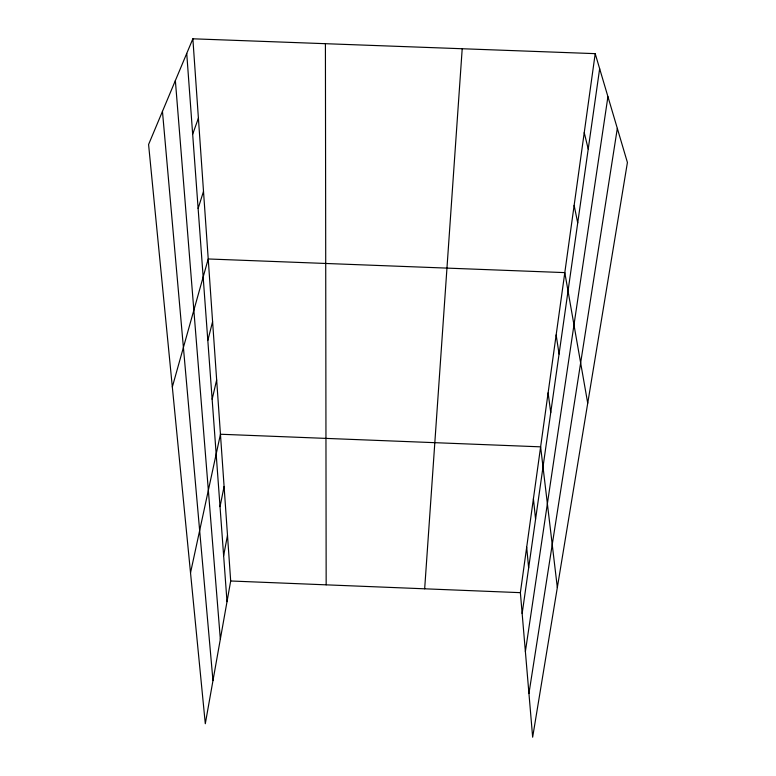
<?xml version="1.0" encoding="UTF-8"?>
<svg xmlns="http://www.w3.org/2000/svg" width="776" height="776" viewBox="0 0 776 776"><rect width="100%" height="100%" fill="white"/><g stroke="black" fill="none" stroke-linecap="round" stroke-linejoin="round"><path stroke-width="1.16" d="M424.666 588.8L462.205 48.742M595.202 53.651L627.415 162.485L532.656 737.2L520.376 592.66L595.202 53.651L192.865 38.8L148.585 144.501L205.3 723.727L230.685 580.991L192.865 38.8M522.151 613.564L599.654 68.705M525.381 651.578L607.928 96.66M528.941 693.521L617.318 128.389M223.633 555.732L227.494 535.275M220.035 506.65L224.089 486.474M190.527 572.795L220.452 434.24L540.62 446.84L557.333 587.548M212.149 399.281L216.659 379.93M207.822 340.431L212.595 321.662M172.33 386.972L208.22 258.971L564.802 272.618L587.723 403.2M198.132 208.492L203.506 191.352M192.671 134.219L198.404 118.204M230.685 580.991L520.376 592.66M584.231 132.628L588.227 149.05M574.133 205.388L577.722 222.896M556.149 334.941L559.069 354.05M548.108 392.86L550.747 412.541M533.413 498.745L535.576 519.212M526.681 547.235L528.64 567.964M162.456 111.395L212.973 680.601M175.366 80.578L220.335 639.191M186.735 53.428L227.009 601.642M325.416 43.689L326.162 584.832"/></g></svg>
